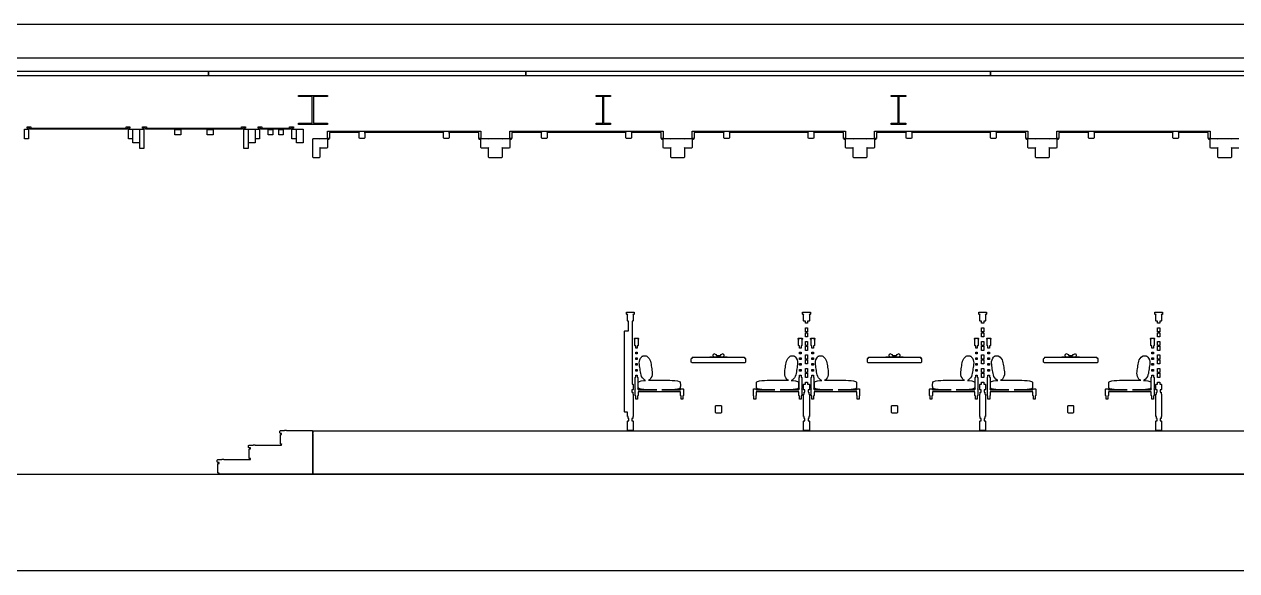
# Model space of a CAD drawing. Header units: millimetres. Extents: x -2320 to 44593, y -183000 to 30400.
# Drawn here: x 12026 to 24556, y -126000 to -120350 of the extents above; entities that cross this region are included whole.
import ezdxf

# ---------------------------------------------------------------- set-up
doc = ezdxf.new("R2010")
doc.units = ezdxf.units.MM
doc.header["$LTSCALE"] = 50
doc.linetypes.add('CENTER', pattern=[5.08, 3.175, -0.635, 0.635, -0.635])
for name, color, linetype in [('A-BLDG', 8, 'Continuous'), ('A-SECT', 7, 'Continuous'), ('S-GRID', 8, 'CENTER')]:
    doc.layers.add(name, color=color, linetype=linetype)

msp = doc.modelspace()

# ---------------------------------------------------------------- linework, layer by layer
at = {"layer": 'A-BLDG'}
msp.add_lwpolyline([(31809.6, -120350), (31809.6, -120700), (3809.6, -120700), (3809.6, -120350)], close=True, dxfattribs=at)
at = {"layer": 'A-SECT'}
for points in [[(13931.6, -120835), (13931.6, -120885), (10931.6, -120885), (10931.6, -120835)], [(17209.6, -120835), (17209.6, -120885), (13931.6, -120885), (13931.6, -120835)], [(22009.6, -120835), (22009.6, -120885), (17209.6, -120885), (17209.6, -120835)], [(36740.2, -120835), (36740.2, -120885), (22009.6, -120885), (22009.6, -120835)], [(15002.5, -121095.7), (14859.6, -121095.7), (14859.6, -121085), (15159.6, -121085), (15159.6, -121095.7), (15016.7, -121095.7), (15016.7, -121374.3), (15159.6, -121374.3), (15159.6, -121385), (14859.6, -121385), (14859.6, -121374.3), (15002.5, -121374.3)], [(18006, -121095.7), (17934.6, -121095.7), (17934.6, -121085), (18084.6, -121085), (18084.6, -121095.7), (18013.2, -121095.7), (18013.2, -121374.3), (18084.6, -121374.3), (18084.6, -121385), (17934.6, -121385), (17934.6, -121374.3), (18006, -121374.3)], [(21056.1, -121095.7), (20984.6, -121095.7), (20984.6, -121085), (21134.6, -121085), (21134.6, -121095.7), (21063.1, -121095.7), (21063.1, -121374.3), (21134.6, -121374.3), (21134.6, -121385), (20984.6, -121385), (20984.6, -121374.3), (21056.1, -121374.3)], [(12028, -121435), (12070, -121435), (12070, -121535), (12028, -121535)], [(12055, -121411), (12095, -121411), (12095, -121423), (13078.5, -121423), (13078.5, -121411), (13118.5, -121411), (13118.5, -121423), (13088.5, -121423), (13088.5, -121435), (12085, -121435), (12085, -121423), (12055, -121423)], [(13103.5, -121535), (13103.5, -121435), (13145.5, -121435), (13145.5, -121535)], [(13218.5, -121435), (13218.5, -121575), (13148.5, -121575), (13148.5, -121435)], [(13221.5, -121635), (13221.5, -121435), (13263.5, -121435), (13263.5, -121635)], [(14272, -121411), (14312, -121411), (14312, -121423), (14282, -121423), (14282, -121435), (13278.5, -121435), (13278.5, -121423), (13248.5, -121423), (13248.5, -121411), (13288.5, -121411), (13288.5, -121423), (14272, -121423)], [(13582.3, -121495), (13582.3, -121437), (13645.4, -121437), (13645.4, -121495)], [(13915.1, -121437), (13978.2, -121437), (13978.2, -121495), (13915.1, -121495)], [(14297, -121635), (14297, -121435), (14339, -121435), (14339, -121635)], [(14412, -121435), (14412, -121575), (14342, -121575), (14342, -121435)], [(14415, -121535), (14415, -121435), (14457, -121435), (14457, -121535)], [(14442, -121411), (14482, -121411), (14482, -121423), (14767.6, -121423), (14767.6, -121411), (14807.6, -121411), (14807.6, -121423), (14777.6, -121423), (14777.6, -121435), (14472, -121435), (14472, -121423), (14442, -121423)], [(14547.6, -121437), (14594, -121437), (14594, -121495), (14547.6, -121495)], [(14655.6, -121495), (14655.6, -121437), (14702, -121437), (14702, -121495)], [(14792.6, -121435), (14834.6, -121435), (14834.6, -121535), (14792.6, -121535)], [(14909.6, -121435), (14909.6, -121575), (14839.6, -121575), (14839.6, -121435)], [(15015.6, -121530), (15073.6, -121530), (15079.6, -121536), (15079.6, -121534), (15083.6, -121530), (15155.6, -121530), (15159.6, -121534), (15159.6, -121532), (15174.6, -121532), (15174.6, -121542), (15159.6, -121542), (15159.6, -121626), (15155.6, -121630), (15083.6, -121630), (15079.6, -121626), (15079.6, -121724), (15073.6, -121730), (15015.6, -121730), (15009.6, -121724), (15009.6, -121536)], [(16723.9, -121470), (16411.9, -121470), (16416.6, -121474), (16416.6, -121526), (16411.9, -121530), (16362.9, -121530), (16358.2, -121526), (16358.2, -121474), (16362.9, -121470), (15540.6, -121470), (15545.3, -121474), (15545.3, -121526), (15540.6, -121530), (15491.6, -121530), (15486.9, -121526), (15486.9, -121474), (15491.6, -121470), (15179.6, -121470), (15179.6, -121530), (15159.6, -121530), (15159.6, -121470), (15159.6, -121455), (16743.9, -121455), (16743.9, -121470), (16743.9, -121530), (16723.9, -121530)], [(16819.9, -121630), (16747.9, -121630), (16743.9, -121626), (16743.9, -121542), (16728.9, -121542), (16728.9, -121532), (16743.9, -121532), (16743.9, -121534), (16747.9, -121530), (16819.9, -121530), (16823.9, -121534), (16823.9, -121536), (16829.9, -121530), (16957.9, -121530), (16963.9, -121536), (16963.9, -121534), (16967.9, -121530), (17039.9, -121530), (17043.9, -121534), (17043.9, -121532), (17058.9, -121532), (17058.9, -121542), (17043.9, -121542), (17043.9, -121626), (17039.9, -121630), (16967.9, -121630), (16963.9, -121626), (16963.9, -121724), (16957.9, -121730), (16829.9, -121730), (16823.9, -121724), (16823.9, -121626)], [(17043.9, -121470), (17043.9, -121455), (18628.2, -121455), (18628.2, -121470), (18628.2, -121530), (18608.2, -121530), (18608.2, -121470), (18296.2, -121470), (18300.8, -121474), (18300.8, -121526), (18296.2, -121530), (18247.2, -121530), (18242.5, -121526), (18242.5, -121474), (18247.2, -121470), (17424.9, -121470), (17429.5, -121474), (17429.5, -121526), (17424.9, -121530), (17375.9, -121530), (17371.2, -121526), (17371.2, -121474), (17375.9, -121470), (17063.9, -121470), (17063.9, -121530), (17043.9, -121530)], [(18704.2, -121630), (18632.2, -121630), (18628.2, -121626), (18628.2, -121542), (18613.2, -121542), (18613.2, -121532), (18628.2, -121532), (18628.2, -121534), (18632.2, -121530), (18704.2, -121530), (18708.2, -121534), (18708.2, -121536), (18714.2, -121530), (18842.2, -121530), (18848.2, -121536), (18848.2, -121534), (18852.2, -121530), (18924.2, -121530), (18928.2, -121534), (18928.2, -121532), (18943.2, -121532), (18943.2, -121542), (18928.2, -121542), (18928.2, -121626), (18924.2, -121630), (18852.2, -121630), (18848.2, -121626), (18848.2, -121724), (18842.2, -121730), (18714.2, -121730), (18708.2, -121724), (18708.2, -121626)], [(18928.2, -121530), (18928.2, -121470), (18928.2, -121455), (20512.5, -121455), (20512.5, -121470), (20512.5, -121530), (20492.5, -121530), (20492.5, -121470), (20180.5, -121470), (20185.1, -121474), (20185.1, -121526), (20180.5, -121530), (20131.5, -121530), (20126.8, -121526), (20126.8, -121474), (20131.5, -121470), (19309.2, -121470), (19313.8, -121474), (19313.8, -121526), (19309.2, -121530), (19260.2, -121530), (19255.5, -121526), (19255.5, -121474), (19260.2, -121470), (18948.2, -121470), (18948.2, -121530)], [(20516.5, -121630), (20512.5, -121626), (20512.5, -121542), (20497.5, -121542), (20497.5, -121532), (20512.5, -121532), (20512.5, -121534), (20516.5, -121530), (20588.5, -121530), (20592.5, -121534), (20592.5, -121536), (20598.5, -121530), (20726.5, -121530), (20732.5, -121536), (20732.5, -121534), (20736.5, -121530), (20808.5, -121530), (20812.5, -121534), (20812.5, -121532), (20827.5, -121532), (20827.5, -121542), (20812.5, -121542), (20812.5, -121626), (20808.5, -121630), (20736.5, -121630), (20732.5, -121626), (20732.5, -121724), (20726.5, -121730), (20598.5, -121730), (20592.5, -121724), (20592.5, -121626), (20588.5, -121630)], [(22011.1, -121474), (22015.7, -121470), (21193.5, -121470), (21198.1, -121474), (21198.1, -121526), (21193.5, -121530), (21144.5, -121530), (21139.8, -121526), (21139.8, -121474), (21144.5, -121470), (20832.5, -121470), (20832.5, -121530), (20812.5, -121530), (20812.5, -121470), (20812.5, -121455), (22396.7, -121455), (22396.7, -121470), (22396.7, -121530), (22376.7, -121530), (22376.7, -121470), (22064.7, -121470), (22069.4, -121474), (22069.4, -121526), (22064.7, -121530), (22015.7, -121530), (22011.1, -121526)], [(22400.7, -121630), (22396.7, -121626), (22396.7, -121542), (22381.7, -121542), (22381.7, -121532), (22396.7, -121532), (22396.7, -121534), (22400.7, -121530), (22472.7, -121530), (22476.7, -121534), (22476.7, -121536), (22482.7, -121530), (22610.7, -121530), (22616.7, -121536), (22616.7, -121534), (22620.7, -121530), (22692.7, -121530), (22696.7, -121534), (22696.7, -121532), (22711.7, -121532), (22711.7, -121542), (22696.7, -121542), (22696.7, -121626), (22692.7, -121630), (22620.7, -121630), (22616.7, -121626), (22616.7, -121724), (22610.7, -121730), (22482.7, -121730), (22476.7, -121724), (22476.7, -121626), (22472.7, -121630)], [(23953.7, -121526), (23949, -121530), (23900, -121530), (23895.4, -121526), (23895.4, -121474), (23900, -121470), (23077.7, -121470), (23082.4, -121474), (23082.4, -121526), (23077.7, -121530), (23028.7, -121530), (23024.1, -121526), (23024.1, -121474), (23028.7, -121470), (22716.7, -121470), (22716.7, -121530), (22696.7, -121530), (22696.7, -121470), (22696.7, -121455), (24281, -121455), (24281, -121470), (24281, -121530), (24261, -121530), (24261, -121470), (23949, -121470), (23953.7, -121474)], [(18265.6, -124425), (18265.6, -124405), (18259.6, -124405), (18259.6, -124362), (18233.6, -124362), (18229.6, -124358), (18229.6, -124350), (18227.6, -124350), (18227.6, -123530), (18229.6, -123530), (18229.6, -123522), (18233.6, -123518), (18265.6, -123518), (18269.6, -123522), (18269.6, -123420), (18263.6, -123420), (18259.6, -123416), (18259.6, -123354), (18263.6, -123350), (18252.6, -123350), (18249.6, -123347), (18249.6, -123328), (18252.6, -123325), (18326.6, -123325), (18329.6, -123328), (18329.6, -123347), (18326.6, -123350), (18315.6, -123350), (18319.6, -123354), (18319.6, -123416), (18315.6, -123420), (18309.6, -123420), (18309.6, -124070), (18315.6, -124070), (18319.6, -124074), (18319.6, -124126), (18315.6, -124130), (18305.6, -124130), (18305.6, -124155), (18313.6, -124155), (18313.6, -124175), (18319.6, -124175), (18319.6, -124296.9), (18319.6, -124405), (18313.6, -124405), (18313.6, -124425), (18305.6, -124425), (18305.6, -124450), (18315.6, -124450), (18319.6, -124454), (18319.6, -124546), (18315.6, -124550), (18263.6, -124550), (18259.6, -124546), (18259.6, -124454), (18263.6, -124450), (18273.6, -124450), (18273.6, -124425)], [(20121.6, -123441.2), (20097.6, -123441.2), (20097.6, -123427.1), (20097.6, -123420), (20083.6, -123420), (20079.6, -123416), (20079.6, -123354), (20083.6, -123350), (20072.6, -123350), (20069.6, -123347), (20069.6, -123328), (20072.6, -123325), (20146.6, -123325), (20149.6, -123328), (20149.6, -123347), (20146.6, -123350), (20135.6, -123350), (20139.6, -123354), (20139.6, -123416), (20135.6, -123420), (20121.6, -123420), (20121.6, -123427.1)], [(21941.6, -123441.2), (21917.6, -123441.2), (21917.6, -123427.1), (21917.6, -123420), (21903.6, -123420), (21899.6, -123416), (21899.6, -123354), (21903.6, -123350), (21892.6, -123350), (21889.6, -123347), (21889.6, -123328), (21892.6, -123325), (21966.6, -123325), (21969.6, -123328), (21969.6, -123347), (21966.6, -123350), (21955.6, -123350), (21959.6, -123354), (21959.6, -123416), (21955.6, -123420), (21941.6, -123420), (21941.6, -123427.1)], [(23761.6, -123441.2), (23737.6, -123441.2), (23737.6, -123427.1), (23737.6, -123420), (23723.6, -123420), (23719.6, -123416), (23719.6, -123354), (23723.6, -123350), (23712.6, -123350), (23709.6, -123347), (23709.6, -123328), (23712.6, -123325), (23786.6, -123325), (23789.6, -123328), (23789.6, -123347), (23786.6, -123350), (23775.6, -123350), (23779.6, -123354), (23779.6, -123416), (23775.6, -123420), (23761.6, -123420), (23761.6, -123427.1)], [(20121.6, -123531.2), (20097.6, -123531.2), (20097.6, -123525.4), (20097.6, -123488.8), (20121.6, -123488.8), (20121.6, -123525.4)], [(21941.6, -123531.2), (21917.6, -123531.2), (21917.6, -123525.4), (21917.6, -123488.8), (21941.6, -123488.8), (21941.6, -123525.4)], [(23761.6, -123531.2), (23737.6, -123531.2), (23737.6, -123525.4), (23737.6, -123488.8), (23761.6, -123488.8), (23761.6, -123525.4)], [(18344.6, -123697.4), (18344.6, -123697.3), (18344.6, -123692.6), (18344.6, -123675), (18340.6, -123675), (18336.6, -123671), (18336.6, -123614), (18340.6, -123610), (18336.6, -123610), (18332.6, -123606), (18332.6, -123599), (18336.6, -123595), (18370.6, -123595), (18374.6, -123599), (18374.6, -123606), (18370.6, -123610), (18366.6, -123610), (18370.6, -123614), (18370.6, -123671), (18366.6, -123675), (18360.6, -123675), (18360.6, -123692.6), (18360.6, -123697.3), (18360.6, -123697.4), (18360.6, -123697.6), (18344.6, -123697.6)], [(20038.6, -123697.4), (20038.6, -123697.3), (20038.6, -123675), (20032.6, -123675), (20028.6, -123671), (20028.6, -123614), (20032.6, -123610), (20028.6, -123610), (20024.6, -123606), (20024.6, -123599), (20028.6, -123595), (20062.6, -123595), (20066.6, -123599), (20066.6, -123606), (20062.6, -123610), (20058.6, -123610), (20062.6, -123614), (20062.6, -123671), (20058.6, -123675), (20054.6, -123675), (20054.6, -123697.3), (20054.6, -123697.4), (20054.6, -123697.6), (20038.6, -123697.6)], [(20097.6, -123538.8), (20121.6, -123538.8), (20121.6, -123566.1), (20121.6, -123581.2), (20097.6, -123581.2), (20097.6, -123566.1)], [(20097.6, -123665.4), (20097.6, -123628.8), (20121.6, -123628.8), (20121.6, -123665.4), (20121.6, -123671.2), (20097.6, -123671.2)], [(20164.6, -123697.4), (20164.6, -123697.3), (20164.6, -123692.6), (20164.6, -123675), (20160.6, -123675), (20156.6, -123671), (20156.6, -123614), (20160.6, -123610), (20156.6, -123610), (20152.6, -123606), (20152.6, -123599), (20156.6, -123595), (20190.6, -123595), (20194.6, -123599), (20194.6, -123606), (20190.6, -123610), (20186.6, -123610), (20190.6, -123614), (20190.6, -123671), (20186.6, -123675), (20180.6, -123675), (20180.6, -123692.6), (20180.6, -123697.3), (20180.6, -123697.4), (20180.6, -123697.6), (20164.6, -123697.6)], [(21858.6, -123697.4), (21858.6, -123697.3), (21858.6, -123675), (21852.6, -123675), (21848.6, -123671), (21848.6, -123614), (21852.6, -123610), (21848.6, -123610), (21844.6, -123606), (21844.6, -123599), (21848.6, -123595), (21882.6, -123595), (21886.6, -123599), (21886.6, -123606), (21882.6, -123610), (21878.6, -123610), (21882.6, -123614), (21882.6, -123671), (21878.6, -123675), (21874.6, -123675), (21874.6, -123697.3), (21874.6, -123697.4), (21874.6, -123697.6), (21858.6, -123697.6)], [(21917.6, -123538.8), (21941.6, -123538.8), (21941.6, -123566.1), (21941.6, -123581.2), (21917.6, -123581.2), (21917.6, -123566.1)], [(21917.6, -123665.4), (21917.6, -123628.8), (21941.6, -123628.8), (21941.6, -123665.4), (21941.6, -123671.2), (21917.6, -123671.2)], [(21984.6, -123697.4), (21984.6, -123697.3), (21984.6, -123692.6), (21984.6, -123675), (21980.6, -123675), (21976.6, -123671), (21976.6, -123614), (21980.6, -123610), (21976.6, -123610), (21972.6, -123606), (21972.6, -123599), (21976.6, -123595), (22010.6, -123595), (22014.6, -123599), (22014.6, -123606), (22010.6, -123610), (22006.6, -123610), (22010.6, -123614), (22010.6, -123671), (22006.6, -123675), (22000.6, -123675), (22000.6, -123692.6), (22000.6, -123697.3), (22000.6, -123697.4), (22000.6, -123697.6), (21984.6, -123697.6)], [(23678.6, -123697.4), (23678.6, -123697.3), (23678.6, -123675), (23672.6, -123675), (23668.6, -123671), (23668.6, -123614), (23672.6, -123610), (23668.6, -123610), (23664.6, -123606), (23664.6, -123599), (23668.6, -123595), (23702.6, -123595), (23706.6, -123599), (23706.6, -123606), (23702.6, -123610), (23698.6, -123610), (23702.6, -123614), (23702.6, -123671), (23698.6, -123675), (23694.6, -123675), (23694.6, -123697.3), (23694.6, -123697.4), (23694.6, -123697.6), (23678.6, -123697.6)], [(23737.6, -123538.8), (23761.6, -123538.8), (23761.6, -123566.1), (23761.6, -123581.2), (23737.6, -123581.2), (23737.6, -123566.1)], [(23737.6, -123665.4), (23737.6, -123628.8), (23761.6, -123628.8), (23761.6, -123665.4), (23761.6, -123671.2), (23737.6, -123671.2)], [(18338.6, -124187), (18338.6, -124123), (18341.6, -124120), (18338.6, -124117), (18338.6, -124003), (18341.6, -124000), (18344.6, -124000), (18344.6, -123977.7), (18344.6, -123977.6), (18344.6, -123977.4), (18360.6, -123977.4), (18360.6, -123977.6), (18360.6, -123977.7), (18360.6, -124000), (18363.6, -124000), (18366.6, -124003), (18366.6, -124117), (18363.6, -124120), (18365.6, -124120), (18368.6, -124123), (18368.6, -124130), (18561.7, -124130), (18534.9, -124129.9), (18508, -124129.7), (18481.1, -124129.2), (18454.2, -124128.2), (18427.4, -124125.9), (18401.6, -124122.3), (18382.3, -124117.7), (18374, -124113), (18372.3, -124108.3), (18371.8, -124103.6), (18371.4, -124098.9), (18371.1, -124094.2), (18370.8, -124089.4), (18370.7, -124084.7), (18370.7, -124080.6), (18370.2, -124078.8), (18370.7, -124078.3), (18370.7, -124075.3), (18370.8, -124070.6), (18371.1, -124065.8), (18371.4, -124061.1), (18371.8, -124056.4), (18372.3, -124051.7), (18374, -124047), (18382.3, -124042.3), (18401.6, -124037.7), (18427.4, -124034.1), (18447, -124032.4), (18445.9, -124032.1), (18439, -124027.9), (18427.4, -124018.2), (18415, -124004.9), (18406.3, -123990.4), (18400.8, -123975.4), (18397.1, -123960.2), (18394.3, -123944.8), (18392, -123929.4), (18389.7, -123913.9), (18387.3, -123898.5), (18385, -123883), (18383.1, -123867.5), (18382.1, -123851.8), (18382.9, -123835.9), (18386.9, -123819.5), (18394.8, -123803.1), (18403.1, -123790.4), (18408.4, -123784.3), (18411.6, -123782.4), (18414.5, -123781.2), (18417.4, -123780.2), (18420.4, -123779.2), (18423.3, -123778.5), (18426.3, -123777.8), (18428.9, -123777.4), (18430.4, -123776.7), (18430.9, -123777.1), (18432.3, -123776.9), (18435.3, -123776.6), (18438.4, -123776.5), (18441.5, -123776.5), (18444.6, -123776.7), (18447.7, -123776.9), (18451.3, -123777.9), (18458.2, -123782.1), (18469.8, -123791.8), (18482.2, -123805.1), (18490.9, -123819.6), (18496.4, -123834.6), (18500.1, -123849.8), (18502.9, -123865.2), (18505.2, -123880.6), (18507.5, -123896.1), (18509.9, -123911.5), (18512.2, -123927), (18514.1, -123942.5), (18515.1, -123958.2), (18514.3, -123974.1), (18510.3, -123990.5), (18502.3, -124006.9), (18494.1, -124019.6), (18488.8, -124025.7), (18485.6, -124027.6), (18482.7, -124028.8), (18479.8, -124029.8), (18476.8, -124030.8), (18476, -124031), (18481.1, -124030.8), (18508, -124030.3), (18534.9, -124030.1), (18561.7, -124030), (18588.6, -124030), (18615.5, -124030), (18642.3, -124030.1), (18669.2, -124030.3), (18696.1, -124030.8), (18723, -124031.8), (18749.8, -124034.1), (18775.6, -124037.7), (18794.9, -124042.3), (18803.2, -124047), (18804.9, -124051.7), (18805.4, -124056.4), (18805.8, -124061.1), (18806.1, -124065.8), (18806.4, -124070.6), (18806.5, -124075.3), (18806.5, -124079.4), (18807, -124081.2), (18806.5, -124081.7), (18806.5, -124084.7), (18806.4, -124089.4), (18806.1, -124094.2), (18805.8, -124098.9), (18805.4, -124103.6), (18804.9, -124108.3), (18803.2, -124113), (18794.9, -124117.7), (18775.6, -124122.3), (18749.8, -124125.9), (18723, -124128.2), (18696.1, -124129.2), (18669.2, -124129.7), (18642.3, -124129.9), (18615.5, -124130), (18808.6, -124130), (18808.6, -124123), (18811.6, -124120), (18835.6, -124120), (18838.6, -124123), (18838.6, -124187), (18835.6, -124190), (18832.6, -124190), (18832.6, -124226.3), (18814.6, -124226.3), (18814.6, -124190), (18811.6, -124190), (18808.6, -124187), (18808.6, -124150), (18368.6, -124150), (18368.6, -124187), (18365.6, -124190), (18362.6, -124190), (18362.6, -124226.3), (18344.6, -124226.3), (18344.6, -124190), (18341.6, -124190)], [(18344.6, -123756.6), (18344.6, -123740.2), (18344.6, -123740), (18344.6, -123739.8), (18360.6, -123739.8), (18360.6, -123740), (18360.6, -123740.2), (18360.6, -123756.6), (18360.6, -123756.8), (18360.6, -123757), (18344.6, -123757), (18344.6, -123756.8)], [(19289.7, -123792), (19109.5, -123792), (19109.5, -123789), (19147.5, -123789), (19144, -123771), (19151.1, -123755), (19158.1, -123757.9), (19171.9, -123762.8), (19172.7, -123763), (19179.6, -123775), (19181.1, -123775.1), (19188.1, -123775.3), (19194.1, -123775.4), (19199.6, -123775.4), (19205.1, -123775.4), (19211.1, -123775.3), (19218.1, -123775.1), (19219.6, -123775), (19226.5, -123763), (19227.3, -123762.8), (19241.1, -123757.9), (19248.1, -123755), (19255.2, -123771), (19251.7, -123789), (19289.7, -123789)], [(19563.6, -124120), (19587.6, -124120), (19590.6, -124123), (19590.6, -124130), (19783.7, -124130), (19756.9, -124129.9), (19730, -124129.7), (19703.1, -124129.2), (19676.2, -124128.2), (19649.4, -124125.9), (19623.6, -124122.3), (19604.3, -124117.7), (19596, -124113), (19594.3, -124108.3), (19593.8, -124103.6), (19593.4, -124098.9), (19593.1, -124094.2), (19592.8, -124089.4), (19592.7, -124084.7), (19592.7, -124081.7), (19592.2, -124081.2), (19592.7, -124079.4), (19592.7, -124075.3), (19592.8, -124070.6), (19593.1, -124065.8), (19593.4, -124061.1), (19593.8, -124056.4), (19594.3, -124051.7), (19596, -124047), (19604.3, -124042.3), (19623.6, -124037.7), (19649.4, -124034.1), (19676.2, -124031.8), (19703.1, -124030.8), (19730, -124030.3), (19756.9, -124030.1), (19783.7, -124030), (19810.6, -124030), (19837.5, -124030), (19864.3, -124030.1), (19891.2, -124030.3), (19918.1, -124030.8), (19923.2, -124031), (19922.4, -124030.8), (19919.4, -124029.8), (19916.5, -124028.8), (19913.6, -124027.6), (19910.4, -124025.7), (19905.1, -124019.6), (19896.9, -124006.9), (19888.9, -123990.5), (19884.9, -123974.1), (19884.1, -123958.2), (19885.1, -123942.5), (19887, -123927), (19889.3, -123911.5), (19891.7, -123896.1), (19894, -123880.6), (19896.3, -123865.2), (19899.1, -123849.8), (19902.8, -123834.6), (19908.3, -123819.6), (19917, -123805.1), (19929.4, -123791.8), (19941, -123782.1), (19947.9, -123777.9), (19951.5, -123776.9), (19954.6, -123776.7), (19957.7, -123776.5), (19960.8, -123776.5), (19963.9, -123776.6), (19966.9, -123776.9), (19968.3, -123777.1), (19968.8, -123776.7), (19970.3, -123777.4), (19972.9, -123777.8), (19975.9, -123778.5), (19978.8, -123779.2), (19981.8, -123780.2), (19984.7, -123781.2), (19987.6, -123782.4), (19990.8, -123784.3), (19996.1, -123790.4), (20004.4, -123803.1), (20012.3, -123819.5), (20016.3, -123835.9), (20017.1, -123851.8), (20016.1, -123867.5), (20014.2, -123883), (20011.9, -123898.5), (20009.5, -123913.9), (20007.2, -123929.4), (20004.9, -123944.8), (20002.1, -123960.2), (19998.4, -123975.4), (19992.9, -123990.4), (19984.2, -124004.9), (19971.8, -124018.2), (19960.2, -124027.9), (19953.3, -124032.1), (19952.2, -124032.4), (19971.8, -124034.1), (19997.6, -124037.7), (20016.9, -124042.3), (20025.2, -124047), (20026.9, -124051.7), (20027.4, -124056.4), (20027.8, -124061.1), (20028.1, -124065.8), (20028.4, -124070.6), (20028.5, -124075.3), (20028.5, -124078.3), (20029, -124078.8), (20028.5, -124080.6), (20028.5, -124084.7), (20028.4, -124089.4), (20028.1, -124094.2), (20027.8, -124098.9), (20027.4, -124103.6), (20026.9, -124108.3), (20025.2, -124113), (20016.9, -124117.7), (19997.6, -124122.3), (19971.8, -124125.9), (19945, -124128.2), (19918.1, -124129.2), (19891.2, -124129.7), (19864.3, -124129.9), (19837.5, -124130), (20030.6, -124130), (20030.6, -124123), (20033.6, -124120), (20035.6, -124120), (20032.6, -124117), (20032.6, -124003), (20035.6, -124000), (20038.6, -124000), (20038.6, -123982.4), (20038.6, -123977.7), (20038.6, -123977.6), (20038.6, -123977.4), (20054.6, -123977.4), (20054.6, -123977.6), (20054.6, -123977.7), (20054.6, -123982.4), (20054.6, -124000), (20057.6, -124000), (20060.6, -124003), (20060.6, -124117), (20057.6, -124120), (20060.6, -124123), (20060.6, -124187), (20057.6, -124190), (20054.6, -124190), (20054.6, -124226.3), (20036.6, -124226.3), (20036.6, -124190), (20033.6, -124190), (20030.6, -124187), (20030.6, -124150), (19590.6, -124150), (19590.6, -124187), (19587.6, -124190), (19584.6, -124190), (19584.6, -124226.3), (19566.6, -124226.3), (19566.6, -124190), (19563.6, -124190), (19560.6, -124187), (19560.6, -124123)], [(20054.6, -123740.2), (20054.6, -123756.6), (20054.6, -123756.8), (20054.6, -123757), (20038.6, -123757), (20038.6, -123756.8), (20038.6, -123756.6), (20038.6, -123740.2), (20038.6, -123740), (20038.6, -123739.8), (20054.6, -123739.8), (20054.6, -123740)], [(20121.6, -123684.6), (20121.6, -123721.2), (20097.6, -123721.2), (20097.6, -123684.6), (20097.6, -123678.8), (20121.6, -123678.8)], [(20121.6, -123811.2), (20097.6, -123811.2), (20097.6, -123805.4), (20097.6, -123768.8), (20121.6, -123768.8), (20121.6, -123805.4)], [(20158.6, -124187), (20158.6, -124123), (20161.6, -124120), (20158.6, -124117), (20158.6, -124003), (20161.6, -124000), (20164.6, -124000), (20164.6, -123977.7), (20164.6, -123977.6), (20164.6, -123977.4), (20180.6, -123977.4), (20180.6, -123977.6), (20180.6, -123977.7), (20180.6, -124000), (20183.6, -124000), (20186.6, -124003), (20186.6, -124117), (20183.6, -124120), (20185.6, -124120), (20188.6, -124123), (20188.6, -124130), (20381.7, -124130), (20354.9, -124129.9), (20328, -124129.7), (20301.1, -124129.2), (20274.2, -124128.2), (20247.4, -124125.9), (20221.6, -124122.3), (20202.3, -124117.7), (20194, -124113), (20192.3, -124108.3), (20191.8, -124103.6), (20191.4, -124098.9), (20191.1, -124094.2), (20190.8, -124089.4), (20190.7, -124084.7), (20190.7, -124080.6), (20190.2, -124078.8), (20190.7, -124078.3), (20190.7, -124075.3), (20190.8, -124070.6), (20191.1, -124065.8), (20191.4, -124061.1), (20191.8, -124056.4), (20192.3, -124051.7), (20194, -124047), (20202.3, -124042.3), (20221.6, -124037.7), (20247.4, -124034.1), (20267, -124032.4), (20265.9, -124032.1), (20259, -124027.9), (20247.4, -124018.2), (20235, -124004.9), (20226.3, -123990.4), (20220.8, -123975.4), (20217.1, -123960.2), (20214.3, -123944.8), (20212, -123929.4), (20209.7, -123913.9), (20207.3, -123898.5), (20205, -123883), (20203.1, -123867.5), (20202.1, -123851.8), (20202.9, -123835.9), (20206.9, -123819.5), (20214.9, -123803.1), (20223.1, -123790.4), (20228.4, -123784.3), (20231.6, -123782.4), (20234.5, -123781.2), (20237.4, -123780.2), (20240.4, -123779.2), (20243.3, -123778.5), (20246.3, -123777.8), (20248.9, -123777.4), (20250.4, -123776.7), (20250.9, -123777.1), (20252.3, -123776.9), (20255.3, -123776.6), (20258.4, -123776.5), (20261.5, -123776.5), (20264.6, -123776.7), (20267.7, -123776.9), (20271.3, -123777.9), (20278.2, -123782.1), (20289.8, -123791.8), (20302.2, -123805.1), (20310.9, -123819.6), (20316.4, -123834.6), (20320.1, -123849.8), (20322.9, -123865.2), (20325.2, -123880.6), (20327.5, -123896.1), (20329.9, -123911.5), (20332.2, -123927), (20334.1, -123942.5), (20335.1, -123958.2), (20334.3, -123974.1), (20330.3, -123990.5), (20322.4, -124006.9), (20314.1, -124019.6), (20308.8, -124025.7), (20305.6, -124027.6), (20302.7, -124028.8), (20299.8, -124029.8), (20296.8, -124030.8), (20296, -124031), (20301.1, -124030.8), (20328, -124030.3), (20354.9, -124030.1), (20381.7, -124030), (20408.6, -124030), (20435.5, -124030), (20462.4, -124030.1), (20489.2, -124030.3), (20516.1, -124030.8), (20543, -124031.8), (20569.9, -124034.1), (20595.6, -124037.7), (20614.9, -124042.3), (20623.2, -124047), (20624.9, -124051.7), (20625.4, -124056.4), (20625.8, -124061.1), (20626.1, -124065.8), (20626.4, -124070.6), (20626.5, -124075.3), (20626.5, -124079.4), (20627, -124081.2), (20626.5, -124081.7), (20626.5, -124084.7), (20626.4, -124089.4), (20626.1, -124094.2), (20625.8, -124098.9), (20625.4, -124103.6), (20624.9, -124108.3), (20623.2, -124113), (20614.9, -124117.7), (20595.6, -124122.3), (20569.9, -124125.9), (20543, -124128.2), (20516.1, -124129.2), (20489.2, -124129.7), (20462.4, -124129.9), (20435.5, -124130), (20628.6, -124130), (20628.6, -124123), (20631.6, -124120), (20655.6, -124120), (20658.6, -124123), (20658.6, -124187), (20655.6, -124190), (20652.6, -124190), (20652.6, -124226.3), (20634.6, -124226.3), (20634.6, -124190), (20631.6, -124190), (20628.6, -124187), (20628.6, -124150), (20188.6, -124150), (20188.6, -124187), (20185.6, -124190), (20182.6, -124190), (20182.6, -124226.3), (20164.6, -124226.3), (20164.6, -124190), (20161.6, -124190)], [(20164.6, -123756.6), (20164.6, -123740.2), (20164.6, -123740), (20164.6, -123739.8), (20180.6, -123739.8), (20180.6, -123740), (20180.6, -123740.2), (20180.6, -123756.6), (20180.6, -123756.8), (20180.6, -123757), (20164.6, -123757), (20164.6, -123756.8)], [(21109.7, -123792), (20929.5, -123792), (20929.5, -123789), (20967.5, -123789), (20964, -123771), (20971.1, -123755), (20978.1, -123757.9), (20991.9, -123762.8), (20992.7, -123763), (20999.6, -123775), (21001.1, -123775.1), (21008.1, -123775.3), (21014.1, -123775.4), (21019.6, -123775.4), (21025.1, -123775.4), (21031.1, -123775.3), (21038.1, -123775.1), (21039.6, -123775), (21046.5, -123763), (21047.3, -123762.8), (21061.1, -123757.9), (21068.2, -123755), (21075.2, -123771), (21071.7, -123789), (21109.7, -123789)], [(21383.6, -124120), (21407.6, -124120), (21410.6, -124123), (21410.6, -124130), (21603.7, -124130), (21576.9, -124129.9), (21550, -124129.7), (21523.1, -124129.2), (21496.2, -124128.2), (21469.4, -124125.9), (21443.6, -124122.3), (21424.3, -124117.7), (21416, -124113), (21414.3, -124108.3), (21413.8, -124103.6), (21413.4, -124098.9), (21413.1, -124094.2), (21412.8, -124089.4), (21412.7, -124084.7), (21412.7, -124081.7), (21412.2, -124081.2), (21412.7, -124079.4), (21412.7, -124075.3), (21412.8, -124070.6), (21413.1, -124065.8), (21413.4, -124061.1), (21413.8, -124056.4), (21414.3, -124051.7), (21416, -124047), (21424.3, -124042.3), (21443.6, -124037.7), (21469.4, -124034.1), (21496.2, -124031.8), (21523.1, -124030.8), (21550, -124030.3), (21576.9, -124030.1), (21603.7, -124030), (21630.6, -124030), (21657.5, -124030), (21684.3, -124030.1), (21711.2, -124030.3), (21738.1, -124030.8), (21743.2, -124031), (21742.4, -124030.8), (21739.4, -124029.8), (21736.5, -124028.8), (21733.6, -124027.6), (21730.4, -124025.7), (21725.1, -124019.6), (21716.8, -124006.9), (21708.9, -123990.5), (21704.9, -123974.1), (21704.1, -123958.2), (21705.1, -123942.5), (21707, -123927), (21709.3, -123911.5), (21711.7, -123896.1), (21714, -123880.6), (21716.3, -123865.2), (21719.1, -123849.8), (21722.8, -123834.6), (21728.3, -123819.6), (21737, -123805.1), (21749.4, -123791.8), (21761, -123782.1), (21767.9, -123777.9), (21771.5, -123776.9), (21774.6, -123776.7), (21777.7, -123776.5), (21780.8, -123776.5), (21783.9, -123776.6), (21786.9, -123776.9), (21788.3, -123777.1), (21788.8, -123776.7), (21790.3, -123777.4), (21792.9, -123777.8), (21795.9, -123778.5), (21798.8, -123779.2), (21801.8, -123780.2), (21804.7, -123781.2), (21807.6, -123782.4), (21810.8, -123784.3), (21816.1, -123790.4), (21824.3, -123803.1), (21832.3, -123819.5), (21836.3, -123835.9), (21837.1, -123851.8), (21836.1, -123867.5), (21834.2, -123883), (21831.9, -123898.5), (21829.5, -123913.9), (21827.2, -123929.4), (21824.9, -123944.8), (21822.1, -123960.2), (21818.4, -123975.4), (21812.9, -123990.4), (21804.2, -124004.9), (21791.8, -124018.2), (21780.2, -124027.9), (21773.3, -124032.1), (21772.2, -124032.4), (21791.8, -124034.1), (21817.6, -124037.7), (21836.9, -124042.3), (21845.2, -124047), (21846.9, -124051.7), (21847.4, -124056.4), (21847.8, -124061.1), (21848.1, -124065.8), (21848.4, -124070.6), (21848.5, -124075.3), (21848.5, -124078.3), (21849, -124078.8), (21848.5, -124080.6), (21848.5, -124084.7), (21848.4, -124089.4), (21848.1, -124094.2), (21847.8, -124098.9), (21847.4, -124103.6), (21846.9, -124108.3), (21845.2, -124113), (21836.9, -124117.7), (21817.6, -124122.3), (21791.8, -124125.9), (21765, -124128.2), (21738.1, -124129.2), (21711.2, -124129.7), (21684.3, -124129.9), (21657.5, -124130), (21850.6, -124130), (21850.6, -124123), (21853.6, -124120), (21855.6, -124120), (21852.6, -124117), (21852.6, -124003), (21855.6, -124000), (21858.6, -124000), (21858.6, -123982.4), (21858.6, -123977.7), (21858.6, -123977.6), (21858.6, -123977.4), (21874.6, -123977.4), (21874.6, -123977.6), (21874.6, -123977.7), (21874.6, -123982.4), (21874.6, -124000), (21877.6, -124000), (21880.6, -124003), (21880.6, -124117), (21877.6, -124120), (21880.6, -124123), (21880.6, -124187), (21877.6, -124190), (21874.6, -124190), (21874.6, -124226.3), (21856.6, -124226.3), (21856.6, -124190), (21853.6, -124190), (21850.6, -124187), (21850.6, -124150), (21410.6, -124150), (21410.6, -124187), (21407.6, -124190), (21404.6, -124190), (21404.6, -124226.3), (21386.6, -124226.3), (21386.6, -124190), (21383.6, -124190), (21380.6, -124187), (21380.6, -124123)], [(21874.6, -123740.2), (21874.6, -123756.6), (21874.6, -123756.8), (21874.6, -123757), (21858.6, -123757), (21858.6, -123756.8), (21858.6, -123756.6), (21858.6, -123740.2), (21858.6, -123740), (21858.6, -123739.8), (21874.6, -123739.8), (21874.6, -123740)], [(21941.6, -123684.6), (21941.6, -123721.2), (21917.6, -123721.2), (21917.6, -123684.6), (21917.6, -123678.8), (21941.6, -123678.8)], [(21941.6, -123811.2), (21917.6, -123811.2), (21917.6, -123805.4), (21917.6, -123768.8), (21941.6, -123768.8), (21941.6, -123805.4)], [(21978.6, -124187), (21978.6, -124123), (21981.6, -124120), (21978.6, -124117), (21978.6, -124003), (21981.6, -124000), (21984.6, -124000), (21984.6, -123977.7), (21984.6, -123977.6), (21984.6, -123977.4), (22000.6, -123977.4), (22000.6, -123977.6), (22000.6, -123977.7), (22000.6, -124000), (22003.6, -124000), (22006.6, -124003), (22006.6, -124117), (22003.6, -124120), (22005.6, -124120), (22008.6, -124123), (22008.6, -124130), (22201.7, -124130), (22174.9, -124129.9), (22148, -124129.7), (22121.1, -124129.2), (22094.2, -124128.2), (22067.4, -124125.9), (22041.6, -124122.3), (22022.3, -124117.7), (22014, -124113), (22012.3, -124108.3), (22011.8, -124103.6), (22011.4, -124098.9), (22011.1, -124094.2), (22010.8, -124089.4), (22010.7, -124084.7), (22010.7, -124080.6), (22010.2, -124078.8), (22010.7, -124078.3), (22010.7, -124075.3), (22010.8, -124070.6), (22011.1, -124065.8), (22011.4, -124061.1), (22011.8, -124056.4), (22012.3, -124051.7), (22014, -124047), (22022.3, -124042.3), (22041.6, -124037.7), (22067.4, -124034.1), (22087, -124032.4), (22085.9, -124032.1), (22079, -124027.9), (22067.4, -124018.2), (22055, -124004.9), (22046.3, -123990.4), (22040.8, -123975.4), (22037.1, -123960.2), (22034.3, -123944.8), (22032, -123929.4), (22029.7, -123913.9), (22027.3, -123898.5), (22025, -123883), (22023.1, -123867.5), (22022.1, -123851.8), (22022.9, -123835.9), (22026.9, -123819.5), (22034.9, -123803.1), (22043.1, -123790.4), (22048.4, -123784.3), (22051.6, -123782.4), (22054.5, -123781.2), (22057.4, -123780.2), (22060.4, -123779.2), (22063.3, -123778.5), (22066.3, -123777.8), (22068.9, -123777.4), (22070.4, -123776.7), (22070.9, -123777.1), (22072.3, -123776.9), (22075.3, -123776.6), (22078.4, -123776.5), (22081.5, -123776.5), (22084.6, -123776.7), (22087.7, -123776.9), (22091.3, -123777.9), (22098.2, -123782.1), (22109.8, -123791.8), (22122.2, -123805.1), (22130.9, -123819.6), (22136.4, -123834.6), (22140.1, -123849.8), (22142.9, -123865.2), (22145.2, -123880.6), (22147.5, -123896.1), (22149.9, -123911.5), (22152.2, -123927), (22154.1, -123942.5), (22155.1, -123958.2), (22154.3, -123974.1), (22150.3, -123990.5), (22142.4, -124006.9), (22134.1, -124019.6), (22128.8, -124025.7), (22125.6, -124027.6), (22122.7, -124028.8), (22119.8, -124029.8), (22116.8, -124030.8), (22116, -124031), (22121.1, -124030.8), (22148, -124030.3), (22174.9, -124030.1), (22201.7, -124030), (22228.6, -124030), (22255.5, -124030), (22282.4, -124030.1), (22309.2, -124030.3), (22336.1, -124030.8), (22363, -124031.8), (22389.9, -124034.1), (22415.6, -124037.7), (22434.9, -124042.3), (22443.2, -124047), (22444.9, -124051.7), (22445.4, -124056.4), (22445.8, -124061.1), (22446.1, -124065.8), (22446.4, -124070.6), (22446.5, -124075.3), (22446.5, -124079.4), (22447, -124081.2), (22446.5, -124081.7), (22446.5, -124084.7), (22446.4, -124089.4), (22446.1, -124094.2), (22445.8, -124098.9), (22445.4, -124103.6), (22444.9, -124108.3), (22443.2, -124113), (22434.9, -124117.7), (22415.6, -124122.3), (22389.9, -124125.9), (22363, -124128.2), (22336.1, -124129.2), (22309.2, -124129.7), (22282.4, -124129.9), (22255.5, -124130), (22448.6, -124130), (22448.6, -124123), (22451.6, -124120), (22475.6, -124120), (22478.6, -124123), (22478.6, -124187), (22475.6, -124190), (22472.6, -124190), (22472.6, -124226.3), (22454.6, -124226.3), (22454.6, -124190), (22451.6, -124190), (22448.6, -124187), (22448.6, -124150), (22008.6, -124150), (22008.6, -124187), (22005.6, -124190), (22002.6, -124190), (22002.6, -124226.3), (21984.6, -124226.3), (21984.6, -124190), (21981.6, -124190)], [(21984.6, -123756.6), (21984.6, -123740.2), (21984.6, -123740), (21984.6, -123739.8), (22000.6, -123739.8), (22000.6, -123740), (22000.6, -123740.2), (22000.6, -123756.6), (22000.6, -123756.8), (22000.6, -123757), (21984.6, -123757), (21984.6, -123756.8)], [(22929.7, -123792), (22749.5, -123792), (22749.5, -123789), (22787.5, -123789), (22784, -123771), (22791.1, -123755), (22798.1, -123757.9), (22811.9, -123762.8), (22812.7, -123763), (22819.6, -123775), (22821.1, -123775.1), (22828.1, -123775.3), (22834.1, -123775.4), (22839.6, -123775.4), (22845.1, -123775.4), (22851.1, -123775.3), (22858.1, -123775.1), (22859.6, -123775), (22866.5, -123763), (22867.3, -123762.8), (22881.1, -123757.9), (22888.2, -123755), (22895.2, -123771), (22891.7, -123789), (22929.7, -123789)], [(23203.6, -124120), (23227.6, -124120), (23230.6, -124123), (23230.6, -124130), (23423.7, -124130), (23396.9, -124129.9), (23370, -124129.7), (23343.1, -124129.2), (23316.2, -124128.2), (23289.4, -124125.9), (23263.6, -124122.3), (23244.3, -124117.7), (23236, -124113), (23234.3, -124108.3), (23233.8, -124103.6), (23233.4, -124098.9), (23233.1, -124094.2), (23232.8, -124089.4), (23232.7, -124084.7), (23232.7, -124081.7), (23232.2, -124081.2), (23232.7, -124079.4), (23232.7, -124075.3), (23232.8, -124070.6), (23233.1, -124065.8), (23233.4, -124061.1), (23233.8, -124056.4), (23234.3, -124051.7), (23236, -124047), (23244.3, -124042.3), (23263.6, -124037.7), (23289.4, -124034.1), (23316.2, -124031.8), (23343.1, -124030.8), (23370, -124030.3), (23396.9, -124030.1), (23423.7, -124030), (23450.6, -124030), (23477.5, -124030), (23504.3, -124030.1), (23531.2, -124030.3), (23558.1, -124030.8), (23563.2, -124031), (23562.4, -124030.8), (23559.4, -124029.8), (23556.5, -124028.8), (23553.6, -124027.6), (23550.4, -124025.7), (23545.1, -124019.6), (23536.8, -124006.9), (23528.9, -123990.5), (23524.9, -123974.1), (23524.1, -123958.2), (23525.1, -123942.5), (23527, -123927), (23529.3, -123911.5), (23531.7, -123896.1), (23534, -123880.6), (23536.3, -123865.2), (23539.1, -123849.8), (23542.8, -123834.6), (23548.3, -123819.6), (23557, -123805.1), (23569.4, -123791.8), (23581, -123782.1), (23587.9, -123777.9), (23591.5, -123776.9), (23594.6, -123776.7), (23597.7, -123776.5), (23600.8, -123776.5), (23603.9, -123776.6), (23606.9, -123776.9), (23608.3, -123777.1), (23608.8, -123776.7), (23610.3, -123777.4), (23612.9, -123777.8), (23615.9, -123778.5), (23618.8, -123779.2), (23621.8, -123780.2), (23624.7, -123781.2), (23627.6, -123782.4), (23630.8, -123784.3), (23636.1, -123790.4), (23644.3, -123803.1), (23652.3, -123819.5), (23656.3, -123835.9), (23657.1, -123851.8), (23656.1, -123867.5), (23654.2, -123883), (23651.9, -123898.5), (23649.5, -123913.9), (23647.2, -123929.4), (23644.9, -123944.8), (23642.1, -123960.2), (23638.4, -123975.4), (23632.9, -123990.4), (23624.2, -124004.9), (23611.8, -124018.2), (23600.2, -124027.9), (23593.3, -124032.1), (23592.2, -124032.4), (23611.8, -124034.1), (23637.6, -124037.7), (23656.9, -124042.3), (23665.2, -124047), (23666.9, -124051.7), (23667.4, -124056.4), (23667.8, -124061.1), (23668.1, -124065.8), (23668.4, -124070.6), (23668.5, -124075.3), (23668.5, -124078.3), (23669, -124078.8), (23668.5, -124080.6), (23668.5, -124084.7), (23668.4, -124089.4), (23668.1, -124094.2), (23667.8, -124098.9), (23667.4, -124103.6), (23666.9, -124108.3), (23665.2, -124113), (23656.9, -124117.7), (23637.6, -124122.3), (23611.8, -124125.9), (23585, -124128.2), (23558.1, -124129.2), (23531.2, -124129.7), (23504.3, -124129.9), (23477.5, -124130), (23670.6, -124130), (23670.6, -124123), (23673.6, -124120), (23675.6, -124120), (23672.6, -124117), (23672.6, -124003), (23675.6, -124000), (23678.6, -124000), (23678.6, -123982.4), (23678.6, -123977.7), (23678.6, -123977.6), (23678.6, -123977.4), (23694.6, -123977.4), (23694.6, -123977.6), (23694.6, -123977.7), (23694.6, -123982.4), (23694.6, -124000), (23697.6, -124000), (23700.6, -124003), (23700.6, -124117), (23697.6, -124120), (23700.6, -124123), (23700.6, -124187), (23697.6, -124190), (23694.6, -124190), (23694.6, -124226.3), (23676.6, -124226.3), (23676.6, -124190), (23673.6, -124190), (23670.6, -124187), (23670.6, -124150), (23230.6, -124150), (23230.6, -124187), (23227.6, -124190), (23224.6, -124190), (23224.6, -124226.3), (23206.6, -124226.3), (23206.6, -124190), (23203.6, -124190), (23200.6, -124187), (23200.6, -124123)], [(23694.6, -123740.2), (23694.6, -123756.6), (23694.6, -123756.8), (23694.6, -123757), (23678.6, -123757), (23678.6, -123756.8), (23678.6, -123756.6), (23678.6, -123740.2), (23678.6, -123740), (23678.6, -123739.8), (23694.6, -123739.8), (23694.6, -123740)], [(23761.6, -123684.6), (23761.6, -123721.2), (23737.6, -123721.2), (23737.6, -123684.6), (23737.6, -123678.8), (23761.6, -123678.8)], [(23761.6, -123811.2), (23737.6, -123811.2), (23737.6, -123805.4), (23737.6, -123768.8), (23761.6, -123768.8), (23761.6, -123805.4)], [(18344.6, -123816), (18344.6, -123799.6), (18344.6, -123799.4), (18344.6, -123799.2), (18360.6, -123799.2), (18360.6, -123799.4), (18360.6, -123799.6), (18360.6, -123816), (18360.6, -123816.2), (18360.6, -123816.4), (18344.6, -123816.4), (18344.6, -123816.2)], [(18344.6, -123875.4), (18344.6, -123859), (18344.6, -123858.8), (18344.6, -123858.6), (18360.6, -123858.6), (18360.6, -123858.8), (18360.6, -123859), (18360.6, -123875.4), (18360.6, -123875.6), (18360.6, -123875.8), (18344.6, -123875.8), (18344.6, -123875.6)], [(19479.6, -123842), (19471.6, -123850), (18927.6, -123850), (18919.6, -123842), (18919.6, -123808), (18927.6, -123800), (18933.6, -123800), (18929.6, -123796), (18933.6, -123792), (19465.6, -123792), (19469.6, -123796), (19465.6, -123800), (19471.6, -123800), (19479.6, -123808)], [(20054.6, -123799.6), (20054.6, -123816), (20054.6, -123816.2), (20054.6, -123816.4), (20038.6, -123816.4), (20038.6, -123816.2), (20038.6, -123816), (20038.6, -123799.6), (20038.6, -123799.4), (20038.6, -123799.2), (20054.6, -123799.2), (20054.6, -123799.4)], [(20054.6, -123859), (20054.6, -123875.4), (20054.6, -123875.6), (20054.6, -123875.8), (20038.6, -123875.8), (20038.6, -123875.6), (20038.6, -123875.4), (20038.6, -123859), (20038.6, -123858.8), (20038.6, -123858.6), (20054.6, -123858.6), (20054.6, -123858.8)], [(20097.6, -123818.8), (20121.6, -123818.8), (20121.6, -123846.1), (20121.6, -123861.2), (20097.6, -123861.2), (20097.6, -123846.1)], [(20097.6, -123945.4), (20097.6, -123908.8), (20121.6, -123908.8), (20121.6, -123945.4), (20121.6, -123951.2), (20097.6, -123951.2)], [(20164.6, -123816), (20164.6, -123799.6), (20164.6, -123799.4), (20164.6, -123799.2), (20180.6, -123799.2), (20180.6, -123799.4), (20180.6, -123799.6), (20180.6, -123816), (20180.6, -123816.2), (20180.6, -123816.4), (20164.6, -123816.4), (20164.6, -123816.2)], [(20164.6, -123875.4), (20164.6, -123859), (20164.6, -123858.8), (20164.6, -123858.6), (20180.6, -123858.6), (20180.6, -123858.8), (20180.6, -123859), (20180.6, -123875.4), (20180.6, -123875.6), (20180.6, -123875.8), (20164.6, -123875.8), (20164.6, -123875.6)], [(21299.6, -123842), (21291.6, -123850), (20747.6, -123850), (20739.6, -123842), (20739.6, -123808), (20747.6, -123800), (20753.6, -123800), (20749.6, -123796), (20753.6, -123792), (21285.6, -123792), (21289.6, -123796), (21285.6, -123800), (21291.6, -123800), (21299.6, -123808)], [(21874.6, -123799.6), (21874.6, -123816), (21874.6, -123816.2), (21874.6, -123816.4), (21858.6, -123816.4), (21858.6, -123816.2), (21858.6, -123816), (21858.6, -123799.6), (21858.6, -123799.4), (21858.6, -123799.2), (21874.6, -123799.2), (21874.6, -123799.4)], [(21874.6, -123859), (21874.6, -123875.4), (21874.6, -123875.6), (21874.6, -123875.8), (21858.6, -123875.8), (21858.6, -123875.6), (21858.6, -123875.4), (21858.6, -123859), (21858.6, -123858.8), (21858.6, -123858.6), (21874.6, -123858.6), (21874.6, -123858.8)], [(21917.6, -123818.8), (21941.6, -123818.8), (21941.6, -123846.1), (21941.6, -123861.2), (21917.6, -123861.2), (21917.6, -123846.1)], [(21917.6, -123945.4), (21917.6, -123908.8), (21941.6, -123908.8), (21941.6, -123945.4), (21941.6, -123951.2), (21917.6, -123951.2)], [(21984.6, -123816), (21984.6, -123799.6), (21984.6, -123799.4), (21984.6, -123799.2), (22000.6, -123799.2), (22000.6, -123799.4), (22000.6, -123799.6), (22000.6, -123816), (22000.6, -123816.2), (22000.6, -123816.4), (21984.6, -123816.4), (21984.6, -123816.2)], [(21984.6, -123875.4), (21984.6, -123859), (21984.6, -123858.8), (21984.6, -123858.6), (22000.6, -123858.6), (22000.6, -123858.8), (22000.6, -123859), (22000.6, -123875.4), (22000.6, -123875.6), (22000.6, -123875.8), (21984.6, -123875.8), (21984.6, -123875.6)], [(23119.6, -123842), (23111.6, -123850), (22567.6, -123850), (22559.6, -123842), (22559.6, -123808), (22567.6, -123800), (22573.6, -123800), (22569.6, -123796), (22573.6, -123792), (23105.6, -123792), (23109.6, -123796), (23105.6, -123800), (23111.6, -123800), (23119.6, -123808)], [(23694.6, -123799.6), (23694.6, -123816), (23694.6, -123816.2), (23694.6, -123816.4), (23678.6, -123816.4), (23678.6, -123816.2), (23678.6, -123816), (23678.6, -123799.6), (23678.6, -123799.4), (23678.6, -123799.2), (23694.6, -123799.2), (23694.6, -123799.4)], [(23694.6, -123859), (23694.6, -123875.4), (23694.6, -123875.6), (23694.6, -123875.8), (23678.6, -123875.8), (23678.6, -123875.6), (23678.6, -123875.4), (23678.6, -123859), (23678.6, -123858.8), (23678.6, -123858.6), (23694.6, -123858.6), (23694.6, -123858.8)], [(23737.6, -123818.8), (23761.6, -123818.8), (23761.6, -123846.1), (23761.6, -123861.2), (23737.6, -123861.2), (23737.6, -123846.1)], [(23737.6, -123945.4), (23737.6, -123908.8), (23761.6, -123908.8), (23761.6, -123945.4), (23761.6, -123951.2), (23737.6, -123951.2)], [(18344.6, -123935), (18344.6, -123934.8), (18344.6, -123918.4), (18344.6, -123918.2), (18344.6, -123918), (18360.6, -123918), (18360.6, -123918.2), (18360.6, -123918.4), (18360.6, -123934.8), (18360.6, -123935), (18360.6, -123935.2), (18344.6, -123935.2)], [(20054.6, -123918.2), (20054.6, -123918.4), (20054.6, -123934.8), (20054.6, -123935), (20054.6, -123935.2), (20038.6, -123935.2), (20038.6, -123935), (20038.6, -123934.8), (20038.6, -123918.4), (20038.6, -123918.2), (20038.6, -123918), (20054.6, -123918)], [(20097.6, -123986.1), (20097.6, -123958.8), (20121.6, -123958.8), (20121.6, -123986.1), (20121.6, -124001.2), (20097.6, -124001.2)], [(20164.6, -123935), (20164.6, -123934.8), (20164.6, -123918.4), (20164.6, -123918.2), (20164.6, -123918), (20180.6, -123918), (20180.6, -123918.2), (20180.6, -123918.4), (20180.6, -123934.8), (20180.6, -123935), (20180.6, -123935.2), (20164.6, -123935.2)], [(21874.6, -123918.2), (21874.6, -123918.4), (21874.6, -123934.8), (21874.6, -123935), (21874.6, -123935.2), (21858.6, -123935.2), (21858.6, -123935), (21858.6, -123934.8), (21858.6, -123918.4), (21858.6, -123918.2), (21858.6, -123918), (21874.6, -123918)], [(21917.6, -123986.1), (21917.6, -123958.8), (21941.6, -123958.8), (21941.6, -123986.1), (21941.6, -124001.2), (21917.6, -124001.2)], [(21984.6, -123935), (21984.6, -123934.8), (21984.6, -123918.4), (21984.6, -123918.2), (21984.6, -123918), (22000.6, -123918), (22000.6, -123918.2), (22000.6, -123918.4), (22000.6, -123934.8), (22000.6, -123935), (22000.6, -123935.2), (21984.6, -123935.2)], [(23694.6, -123918.2), (23694.6, -123918.4), (23694.6, -123934.8), (23694.6, -123935), (23694.6, -123935.2), (23678.6, -123935.2), (23678.6, -123935), (23678.6, -123934.8), (23678.6, -123918.4), (23678.6, -123918.2), (23678.6, -123918), (23694.6, -123918)], [(23737.6, -123986.1), (23737.6, -123958.8), (23761.6, -123958.8), (23761.6, -123986.1), (23761.6, -124001.2), (23737.6, -124001.2)], [(20139.6, -124546), (20135.6, -124550), (20083.6, -124550), (20079.6, -124546), (20079.6, -124454), (20083.6, -124450), (20093.6, -124450), (20093.6, -124425), (20085.6, -124425), (20085.6, -124405), (20079.6, -124405), (20079.6, -124296.9), (20079.6, -124175), (20085.6, -124175), (20085.6, -124155), (20093.6, -124155), (20093.6, -124130), (20083.6, -124130), (20079.6, -124126), (20079.6, -124074), (20083.6, -124070), (20097.6, -124070), (20097.6, -124062.9), (20097.6, -124048.8), (20121.6, -124048.8), (20121.6, -124062.9), (20121.6, -124070), (20135.6, -124070), (20139.6, -124074), (20139.6, -124126), (20135.6, -124130), (20125.6, -124130), (20125.6, -124155), (20133.6, -124155), (20133.6, -124175), (20139.6, -124175), (20139.6, -124296.9), (20139.6, -124405), (20133.6, -124405), (20133.6, -124425), (20125.6, -124425), (20125.6, -124450), (20135.6, -124450), (20139.6, -124454)], [(21959.6, -124546), (21955.6, -124550), (21903.6, -124550), (21899.6, -124546), (21899.6, -124454), (21903.6, -124450), (21913.6, -124450), (21913.6, -124425), (21905.6, -124425), (21905.6, -124405), (21899.6, -124405), (21899.6, -124296.9), (21899.6, -124175), (21905.6, -124175), (21905.6, -124155), (21913.6, -124155), (21913.6, -124130), (21903.6, -124130), (21899.6, -124126), (21899.6, -124074), (21903.6, -124070), (21917.6, -124070), (21917.6, -124062.9), (21917.6, -124048.8), (21941.6, -124048.8), (21941.6, -124062.9), (21941.6, -124070), (21955.6, -124070), (21959.6, -124074), (21959.6, -124126), (21955.6, -124130), (21945.6, -124130), (21945.6, -124155), (21953.6, -124155), (21953.6, -124175), (21959.6, -124175), (21959.6, -124296.9), (21959.6, -124405), (21953.6, -124405), (21953.6, -124425), (21945.6, -124425), (21945.6, -124450), (21955.6, -124450), (21959.6, -124454)], [(23779.6, -124546), (23775.6, -124550), (23723.6, -124550), (23719.6, -124546), (23719.6, -124454), (23723.6, -124450), (23733.6, -124450), (23733.6, -124425), (23725.6, -124425), (23725.6, -124405), (23719.6, -124405), (23719.6, -124296.9), (23719.6, -124175), (23725.6, -124175), (23725.6, -124155), (23733.6, -124155), (23733.6, -124130), (23723.6, -124130), (23719.6, -124126), (23719.6, -124074), (23723.6, -124070), (23737.6, -124070), (23737.6, -124062.9), (23737.6, -124048.8), (23761.6, -124048.8), (23761.6, -124062.9), (23761.6, -124070), (23775.6, -124070), (23779.6, -124074), (23779.6, -124126), (23775.6, -124130), (23765.6, -124130), (23765.6, -124155), (23773.6, -124155), (23773.6, -124175), (23779.6, -124175), (23779.6, -124296.9), (23779.6, -124405), (23773.6, -124405), (23773.6, -124425), (23765.6, -124425), (23765.6, -124450), (23775.6, -124450), (23779.6, -124454)], [(19169.6, -124296), (19175.6, -124290), (19223.6, -124290), (19229.6, -124296), (19229.6, -124364), (19223.6, -124370), (19175.6, -124370), (19169.6, -124364)], [(20989.6, -124296), (20995.6, -124290), (21043.6, -124290), (21049.6, -124296), (21049.6, -124364), (21043.6, -124370), (20995.6, -124370), (20989.6, -124364)], [(22809.6, -124296), (22815.6, -124290), (22863.6, -124290), (22869.6, -124296), (22869.6, -124364), (22863.6, -124370), (22815.6, -124370), (22809.6, -124364)], [(14025.6, -124880), (14019.6, -124874), (14019.6, -124856), (14025.6, -124850), (14069.6, -124850), (14069.6, -124848), (14089.6, -124848), (14089.6, -124850), (14362.9, -124850), (14362.9, -124838), (14360.9, -124840), (14352.9, -124840), (14350.9, -124838), (14350.9, -124742), (14352.9, -124740), (14360.9, -124740), (14362.9, -124742), (14362.9, -124730), (14348.9, -124730), (14342.9, -124724), (14342.9, -124706), (14348.9, -124700), (14392.9, -124700), (14392.9, -124698), (14412.9, -124698), (14412.9, -124700), (14686.3, -124700), (14686.3, -124688), (14684.3, -124690), (14676.3, -124690), (14674.3, -124688), (14674.3, -124592), (14676.3, -124590), (14684.3, -124590), (14686.3, -124592), (14686.3, -124580), (14672.3, -124580), (14666.3, -124574), (14666.3, -124556), (14672.3, -124550), (14716.3, -124550), (14716.3, -124548), (14736.3, -124548), (14736.3, -124550), (15003.6, -124550), (15009.6, -124556), (15009.6, -124574), (15003.6, -124580), (15009.6, -124580), (15009.6, -124706), (15009.6, -124724), (15009.6, -124730), (15009.6, -124856), (15009.6, -124874), (15009.6, -124880), (15009.6, -125000), (14686.3, -125000), (14362.9, -125000), (14039.6, -125000), (14039.6, -124988), (14037.6, -124990), (14029.6, -124990), (14027.6, -124988), (14027.6, -124892), (14029.6, -124890), (14037.6, -124890), (14039.6, -124892), (14039.6, -124880)], [(30609.6, -124552), (30609.6, -125000), (15009.6, -125000), (15009.6, -124552)], [(14231.6, -125001.8), (15259.6, -125001.8), (17759.6, -125001.8), (17759.6, -125000), (17809.6, -125000), (17809.6, -125001.8), (21409.6, -125001.8), (28059.6, -125001.8), (30485.4, -125001.8), (36740.2, -125001.8), (36740.2, -126000), (30485.4, -126000), (28059.6, -126000), (21409.6, -126000), (17809.6, -126000), (17759.6, -126000), (15259.6, -126000), (14231.6, -126000), (10631.6, -126000), (0, -126000), (0, -125001.8), (10631.6, -125001.8)]]:
    msp.add_lwpolyline(points, close=True, dxfattribs=at)
msp.add_lwpolyline([(24577, -121630), (24505, -121630), (24501, -121626), (24501, -121724), (24495, -121730), (24367, -121730), (24361, -121724), (24361, -121626), (24357, -121630), (24285, -121630), (24281, -121626), (24281, -121542), (24266, -121542), (24266, -121532), (24281, -121532), (24281, -121534), (24285, -121530), (24357, -121530), (24361, -121534), (24361, -121536), (24367, -121530), (24495, -121530), (24501, -121536), (24501, -121534), (24505, -121530), (24577, -121530)], dxfattribs=at)
at = {"layer": 'S-GRID'}
msp.add_line((-500, -125000), (37240.2, -125000), dxfattribs=at)

doc.saveas('drawing.dxf')
